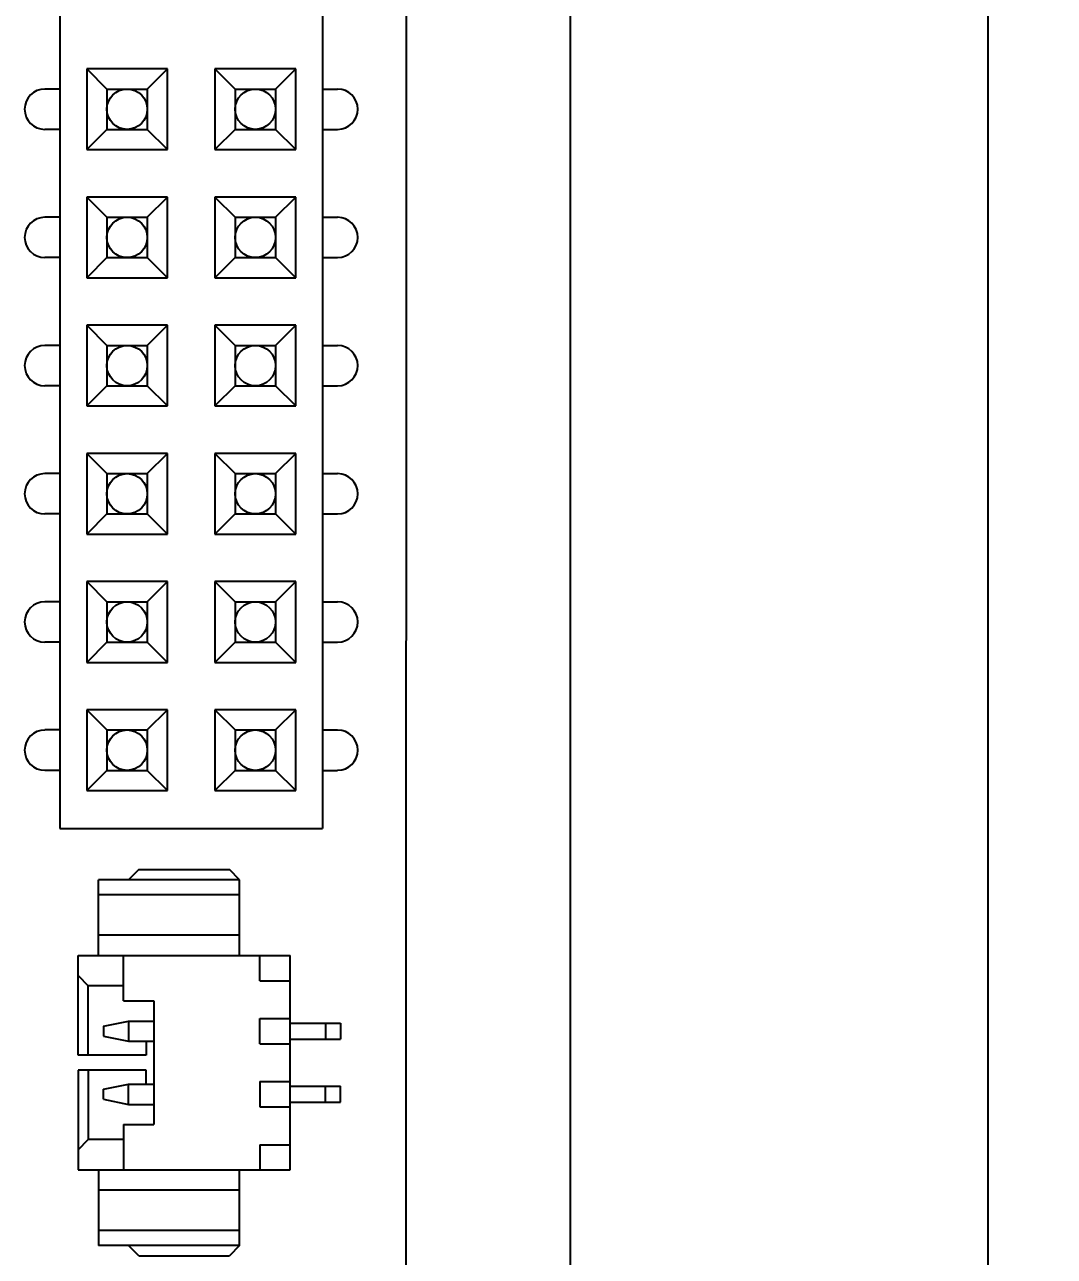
# Model space of a CAD drawing. Header units: inches. Extents: x 246 to 500, y -220 to -17.
# Drawn here: x 477.38 to 497.78, y -156.95 to -132.54 of the extents above; entities that cross this region are included whole.
import ezdxf

# ---------------------------------------------------------------- set-up
doc = ezdxf.new("R2010")
doc.units = ezdxf.units.IN
doc.header["$LTSCALE"] = 1.21
doc.header["$MEASUREMENT"] = 0
doc.header["$PDMODE"] = 3
doc.header["$PDSIZE"] = 0.3125
doc.layers.get('0').update_dxf_attribs({"linetype": 'CONTINUOUS'})
doc.layers.get('Defpoints').update_dxf_attribs({"linetype": 'CONTINUOUS'})
doc.layers.add('DIM', color=3, linetype='CONTINUOUS')
doc.styles.get("Standard").update_dxf_attribs({"font": 'txt', "width": 0.8})
doc.dimstyles.get("Standard").update_dxf_attribs({"dimtxt": 0.15625, "dimasz": 0.1875, "dimexe": 0.125, "dimexo": 0.0625, "dimgap": 0.09, "dimtad": 0, "dimtih": 1, "dimtoh": 1, "dimzin": 4, "dimdsep": 46, "dimtxsty": 'Standard', "dimblk": '_FILLED', "dimblk1": '_FILLED', "dimblk2": '_FILLED', "dimcen": 0.09, "dimazin": 1, "dimtp": 0.01, "dimtm": 0.01, "dimtfac": 1, "dimtofl": 0, "dimtmove": 0, "dimatfit": 3, "dimldrblk": '_FILLED', "dimfxl": 1, "dimtolj": 1, "dimtzin": 4, "dimarcsym": 0})

# ---------------------------------------------------------------- blocks, each defined once
blk = doc.blocks.new('_FILLED')
at = {"color": 0, "linetype": 'ByBlock'}
blk.add_solid([(0, 0), (-1, 0.167), (-1, -0.167)], dxfattribs=at)
blk = doc.blocks.new('*D55')
at = {"layer": 'Defpoints', "color": 0}
for p in [(481.94, -91.858), (481.94, -163.858), (496.469, -163.858)]:
    blk.add_point(p, dxfattribs=at)
at = {"layer": 'DIM', "color": 0, "lineweight": -2}
for p, q in [((482.003, -91.858), (496.594, -91.858)), ((496.469, -93.858), (496.469, -124.835)), ((496.469, -161.858), (496.469, -130.881)), ((482.003, -163.858), (496.594, -163.858))]:
    blk.add_line(p, q, dxfattribs=at)
at = {"layer": 'DIM', "color": 0, "lineweight": -2, "xscale": 2, "yscale": 2, "zscale": 2}
for p, rotation in [((496.469, -91.858), 90), ((496.469, -163.858), 270)]:
    blk.add_blockref('_FILLED', p, dxfattribs=dict(at, rotation=rotation))
at = {"layer": 'DIM', "color": 0, "insert": (496.469, -127.858), "char_height": 2, "attachment_point": 5, "rotation": 90}
blk.add_mtext('\\A1;72.00', dxfattribs=at)

msp = doc.modelspace()

# ---------------------------------------------------------------- linework, layer by layer
at = {"color": 7, "linetype": 'Continuous'}
for p, q in [((488.19, -87.639), (488.19, -168.079)), ((484.94, -165.859), (484.949, -89.859)), ((478.08, -107.27), (478.08, -148.47)), ((483.28, -107.27), (483.28, -148.47)), ((480.21, -133.42), (478.61, -133.42)), ((478.61, -133.42), (479.01, -133.82)), ((478.61, -133.42), (478.61, -135.02)), ((479.81, -133.82), (480.21, -133.42)), ((480.21, -135.02), (480.21, -133.42)), ((482.75, -133.42), (481.15, -133.42)), ((481.15, -133.42), (481.55, -133.82)), ((481.15, -133.42), (481.15, -135.02)), ((482.35, -133.82), (482.75, -133.42)), ((482.75, -135.02), (482.75, -133.42)), ((478.08, -133.82), (477.779, -133.82)), ((479.01, -133.82), (479.81, -133.82)), ((479.01, -133.82), (479.01, -134.62)), ((479.81, -133.82), (479.81, -134.62)), ((481.55, -133.82), (482.35, -133.82)), ((481.55, -133.82), (481.55, -134.62)), ((482.35, -133.82), (482.35, -134.62)), ((483.28, -133.82), (483.581, -133.82)), ((478.08, -134.62), (477.779, -134.62)), ((479.01, -134.62), (478.61, -135.02)), ((479.01, -134.62), (479.81, -134.62)), ((480.21, -135.02), (479.81, -134.62)), ((481.55, -134.62), (481.15, -135.02)), ((481.55, -134.62), (482.35, -134.62)), ((482.75, -135.02), (482.35, -134.62)), ((483.28, -134.62), (483.581, -134.62)), ((478.61, -135.02), (480.21, -135.02)), ((481.15, -135.02), (482.75, -135.02)), ((480.21, -135.96), (478.61, -135.96)), ((478.61, -135.96), (479.01, -136.36)), ((478.61, -135.96), (478.61, -137.56)), ((479.81, -136.36), (480.21, -135.96)), ((480.21, -137.56), (480.21, -135.96)), ((482.75, -135.96), (481.15, -135.96)), ((481.15, -135.96), (481.55, -136.36)), ((481.15, -135.96), (481.15, -137.56)), ((482.35, -136.36), (482.75, -135.96)), ((482.75, -137.56), (482.75, -135.96)), ((478.08, -136.36), (477.779, -136.36)), ((479.01, -136.36), (479.81, -136.36)), ((479.01, -136.36), (479.01, -137.16)), ((479.81, -136.36), (479.81, -137.16)), ((481.55, -136.36), (482.35, -136.36)), ((481.55, -136.36), (481.55, -137.16)), ((482.35, -136.36), (482.35, -137.16)), ((483.28, -136.36), (483.581, -136.36)), ((478.08, -137.16), (477.779, -137.16)), ((479.01, -137.16), (478.61, -137.56)), ((479.01, -137.16), (479.81, -137.16)), ((480.21, -137.56), (479.81, -137.16)), ((481.55, -137.16), (481.15, -137.56)), ((481.55, -137.16), (482.35, -137.16)), ((482.75, -137.56), (482.35, -137.16)), ((483.28, -137.16), (483.581, -137.16)), ((478.61, -137.56), (480.21, -137.56)), ((481.15, -137.56), (482.75, -137.56)), ((480.21, -138.5), (478.61, -138.5)), ((478.61, -138.5), (479.01, -138.9)), ((478.61, -138.5), (478.61, -140.1)), ((479.81, -138.9), (480.21, -138.5)), ((480.21, -140.1), (480.21, -138.5)), ((482.75, -138.5), (481.15, -138.5)), ((481.15, -138.5), (481.55, -138.9)), ((481.15, -138.5), (481.15, -140.1)), ((482.35, -138.9), (482.75, -138.5)), ((482.75, -140.1), (482.75, -138.5)), ((478.08, -138.9), (477.779, -138.9)), ((479.01, -138.9), (479.81, -138.9)), ((479.01, -138.9), (479.01, -139.7)), ((479.81, -138.9), (479.81, -139.7)), ((481.55, -138.9), (482.35, -138.9)), ((481.55, -138.9), (481.55, -139.7)), ((482.35, -138.9), (482.35, -139.7)), ((483.28, -138.9), (483.581, -138.9)), ((478.08, -139.7), (477.779, -139.7)), ((479.01, -139.7), (478.61, -140.1)), ((479.01, -139.7), (479.81, -139.7)), ((480.21, -140.1), (479.81, -139.7)), ((481.55, -139.7), (481.15, -140.1)), ((481.55, -139.7), (482.35, -139.7)), ((482.75, -140.1), (482.35, -139.7)), ((483.28, -139.7), (483.581, -139.7)), ((478.61, -140.1), (480.21, -140.1)), ((481.15, -140.1), (482.75, -140.1)), ((480.21, -141.04), (478.61, -141.04)), ((478.61, -141.04), (479.01, -141.44)), ((478.61, -141.04), (478.61, -142.64)), ((479.81, -141.44), (480.21, -141.04)), ((480.21, -142.64), (480.21, -141.04)), ((482.75, -141.04), (481.15, -141.04)), ((481.15, -141.04), (481.55, -141.44)), ((481.15, -141.04), (481.15, -142.64)), ((482.35, -141.44), (482.75, -141.04)), ((482.75, -142.64), (482.75, -141.04)), ((478.08, -141.44), (477.779, -141.44)), ((479.01, -141.44), (479.81, -141.44)), ((479.01, -141.44), (479.01, -142.24)), ((479.81, -141.44), (479.81, -142.24)), ((481.55, -141.44), (482.35, -141.44)), ((481.55, -141.44), (481.55, -142.24)), ((482.35, -141.44), (482.35, -142.24)), ((483.28, -141.44), (483.581, -141.44)), ((478.08, -142.24), (477.779, -142.24)), ((479.01, -142.24), (478.61, -142.64)), ((479.01, -142.24), (479.81, -142.24)), ((480.21, -142.64), (479.81, -142.24)), ((481.55, -142.24), (481.15, -142.64)), ((481.55, -142.24), (482.35, -142.24)), ((482.75, -142.64), (482.35, -142.24)), ((483.28, -142.24), (483.581, -142.24)), ((478.61, -142.64), (480.21, -142.64)), ((481.15, -142.64), (482.75, -142.64)), ((480.21, -143.58), (478.61, -143.58)), ((478.61, -143.58), (479.01, -143.98)), ((478.61, -143.58), (478.61, -145.18)), ((479.81, -143.98), (480.21, -143.58)), ((480.21, -145.18), (480.21, -143.58)), ((482.75, -143.58), (481.15, -143.58)), ((481.15, -143.58), (481.55, -143.98)), ((481.15, -143.58), (481.15, -145.18)), ((482.35, -143.98), (482.75, -143.58)), ((482.75, -145.18), (482.75, -143.58)), ((478.08, -143.98), (477.779, -143.98)), ((479.01, -143.98), (479.81, -143.98)), ((479.01, -143.98), (479.01, -144.78)), ((479.81, -143.98), (479.81, -144.78)), ((481.55, -143.98), (482.35, -143.98)), ((481.55, -143.98), (481.55, -144.78)), ((482.35, -143.98), (482.35, -144.78)), ((483.28, -143.98), (483.581, -143.98)), ((478.08, -144.78), (477.779, -144.78)), ((479.01, -144.78), (478.61, -145.18)), ((479.01, -144.78), (479.81, -144.78)), ((480.21, -145.18), (479.81, -144.78)), ((481.55, -144.78), (481.15, -145.18)), ((481.55, -144.78), (482.35, -144.78)), ((482.75, -145.18), (482.35, -144.78)), ((483.28, -144.78), (483.581, -144.78)), ((478.61, -145.18), (480.21, -145.18)), ((481.15, -145.18), (482.75, -145.18)), ((480.21, -146.12), (478.61, -146.12)), ((478.61, -146.12), (479.01, -146.52)), ((478.61, -146.12), (478.61, -147.72)), ((479.81, -146.52), (480.21, -146.12)), ((480.21, -147.72), (480.21, -146.12)), ((482.75, -146.12), (481.15, -146.12)), ((481.15, -146.12), (481.55, -146.52)), ((481.15, -146.12), (481.15, -147.72)), ((482.35, -146.52), (482.75, -146.12)), ((482.75, -147.72), (482.75, -146.12)), ((478.08, -146.52), (477.779, -146.52)), ((479.01, -146.52), (479.81, -146.52)), ((479.01, -146.52), (479.01, -147.32)), ((479.81, -146.52), (479.81, -147.32)), ((481.55, -146.52), (482.35, -146.52)), ((481.55, -146.52), (481.55, -147.32)), ((482.35, -146.52), (482.35, -147.32)), ((483.28, -146.52), (483.581, -146.52)), ((478.08, -147.32), (477.779, -147.32)), ((479.01, -147.32), (478.61, -147.72)), ((479.01, -147.32), (479.81, -147.32)), ((480.21, -147.72), (479.81, -147.32)), ((481.55, -147.32), (481.15, -147.72)), ((481.55, -147.32), (482.35, -147.32)), ((482.75, -147.72), (482.35, -147.32)), ((483.28, -147.32), (483.581, -147.32)), ((478.61, -147.72), (480.21, -147.72)), ((481.15, -147.72), (482.75, -147.72)), ((478.08, -148.47), (483.28, -148.47)), ((479.64, -149.287), (479.44, -149.487)), ((479.64, -149.287), (481.44, -149.287)), ((481.64, -149.487), (481.44, -149.287)), ((481.64, -149.487), (478.84, -149.487)), ((478.84, -150.987), (478.84, -149.487)), ((481.64, -150.987), (481.64, -149.487)), ((481.64, -149.787), (478.84, -149.787)), ((481.64, -150.587), (478.84, -150.587)), ((478.44, -150.987), (482.64, -150.987)), ((478.44, -152.962), (478.44, -150.987)), ((479.34, -151.887), (479.34, -150.987)), ((482.04, -151.487), (482.04, -150.987)), ((482.64, -155.237), (482.64, -150.987)), ((478.44, -151.387), (478.64, -151.587)), ((482.04, -151.487), (482.64, -151.487)), ((479.34, -151.587), (478.64, -151.587)), ((478.64, -152.962), (478.64, -151.587)), ((479.34, -151.887), (479.94, -151.887)), ((479.94, -151.887), (479.94, -154.337)), ((478.94, -152.387), (479.44, -152.287)), ((479.44, -152.287), (479.94, -152.287)), ((479.44, -152.287), (479.44, -152.687)), ((482.04, -152.237), (482.64, -152.237)), ((482.04, -152.737), (482.04, -152.237)), ((478.94, -152.387), (478.94, -152.587)), ((482.64, -152.327), (483.64, -152.327)), ((483.34, -152.327), (483.34, -152.647)), ((483.64, -152.327), (483.64, -152.647)), ((478.94, -152.587), (479.44, -152.687)), ((479.44, -152.687), (479.94, -152.687)), ((479.79, -152.687), (479.79, -152.962)), ((482.04, -152.737), (482.64, -152.737)), ((482.64, -152.647), (483.64, -152.647)), ((479.79, -152.962), (478.44, -152.962)), ((479.79, -153.262), (478.44, -153.262)), ((478.44, -153.262), (478.44, -155.237)), ((478.64, -153.262), (478.64, -154.637)), ((479.79, -153.537), (479.79, -153.262)), ((482.04, -153.487), (482.64, -153.487)), ((482.04, -153.487), (482.04, -153.987)), ((478.94, -153.637), (479.44, -153.537)), ((478.94, -153.837), (478.94, -153.637)), ((479.44, -153.537), (479.94, -153.537)), ((479.44, -153.937), (479.44, -153.537)), ((482.64, -153.577), (483.64, -153.577)), ((483.34, -153.897), (483.34, -153.577)), ((483.64, -153.897), (483.64, -153.577)), ((478.94, -153.837), (479.44, -153.937)), ((479.44, -153.937), (479.94, -153.937)), ((482.04, -153.987), (482.64, -153.987)), ((482.64, -153.897), (483.64, -153.897)), ((479.34, -154.337), (479.94, -154.337)), ((479.34, -154.337), (479.34, -155.237)), ((478.44, -154.837), (478.64, -154.637)), ((479.34, -154.637), (478.64, -154.637)), ((482.04, -154.737), (482.64, -154.737)), ((482.04, -154.737), (482.04, -155.237)), ((478.44, -155.237), (482.64, -155.237)), ((478.84, -155.237), (478.84, -156.737)), ((481.64, -156.737), (481.64, -155.237)), ((481.64, -155.637), (478.84, -155.637)), ((481.64, -156.437), (478.84, -156.437)), ((481.64, -156.737), (478.84, -156.737)), ((479.64, -156.937), (479.44, -156.737)), ((481.64, -156.737), (481.44, -156.937)), ((479.64, -156.937), (481.44, -156.937))]:
    msp.add_line(p, q, dxfattribs=at)
for centre in [(479.41, -134.22), (481.95, -134.22), (479.41, -136.76), (481.95, -136.76), (479.41, -139.3), (481.95, -139.3), (479.41, -141.84), (481.95, -141.84), (479.41, -144.38), (481.95, -144.38), (479.41, -146.92), (481.95, -146.92)]:
    msp.add_circle(centre, 0.4, dxfattribs=at)
for centre, start, end in [((477.779, -134.22), 90, 270), ((483.581, -134.22), 270, 90), ((477.779, -136.76), 90, 270), ((483.581, -136.76), 270, 90), ((477.779, -139.3), 90, 270), ((483.581, -139.3), 270, 90), ((477.779, -141.84), 90, 270), ((483.581, -141.84), 270, 90), ((477.779, -144.38), 90, 270), ((483.581, -144.38), 270, 90), ((477.779, -146.92), 90, 270), ((483.581, -146.92), 270, 90)]:
    msp.add_arc(centre, 0.399, start, end, dxfattribs=at)

# ---------------------------------------------------------------- dimensions: what is measured, and where the dimension line sits
at = {"layer": 'DIM'}
dim = msp.add_linear_dim(base=(496.469, -163.858), p1=(481.94, -91.858), p2=(481.94, -163.858), angle=90, dimstyle='Standard', override={"dimtxt": 2, "dimasz": 2, "dimtih": 0, "dimtoh": 0, "dimzin": 0, "dimcen": 0.198, "dimadec": 0, "dimazin": 0, "dimtp": 0, "dimtm": 0, "dimtdec": 4, "dimtzin": 0}, dxfattribs=at)
dim.commit()
dim.dimension.update_dxf_attribs({"geometry": '*D55', "text_midpoint": (496.469, -127.858)})

doc.saveas('drawing.dxf')
